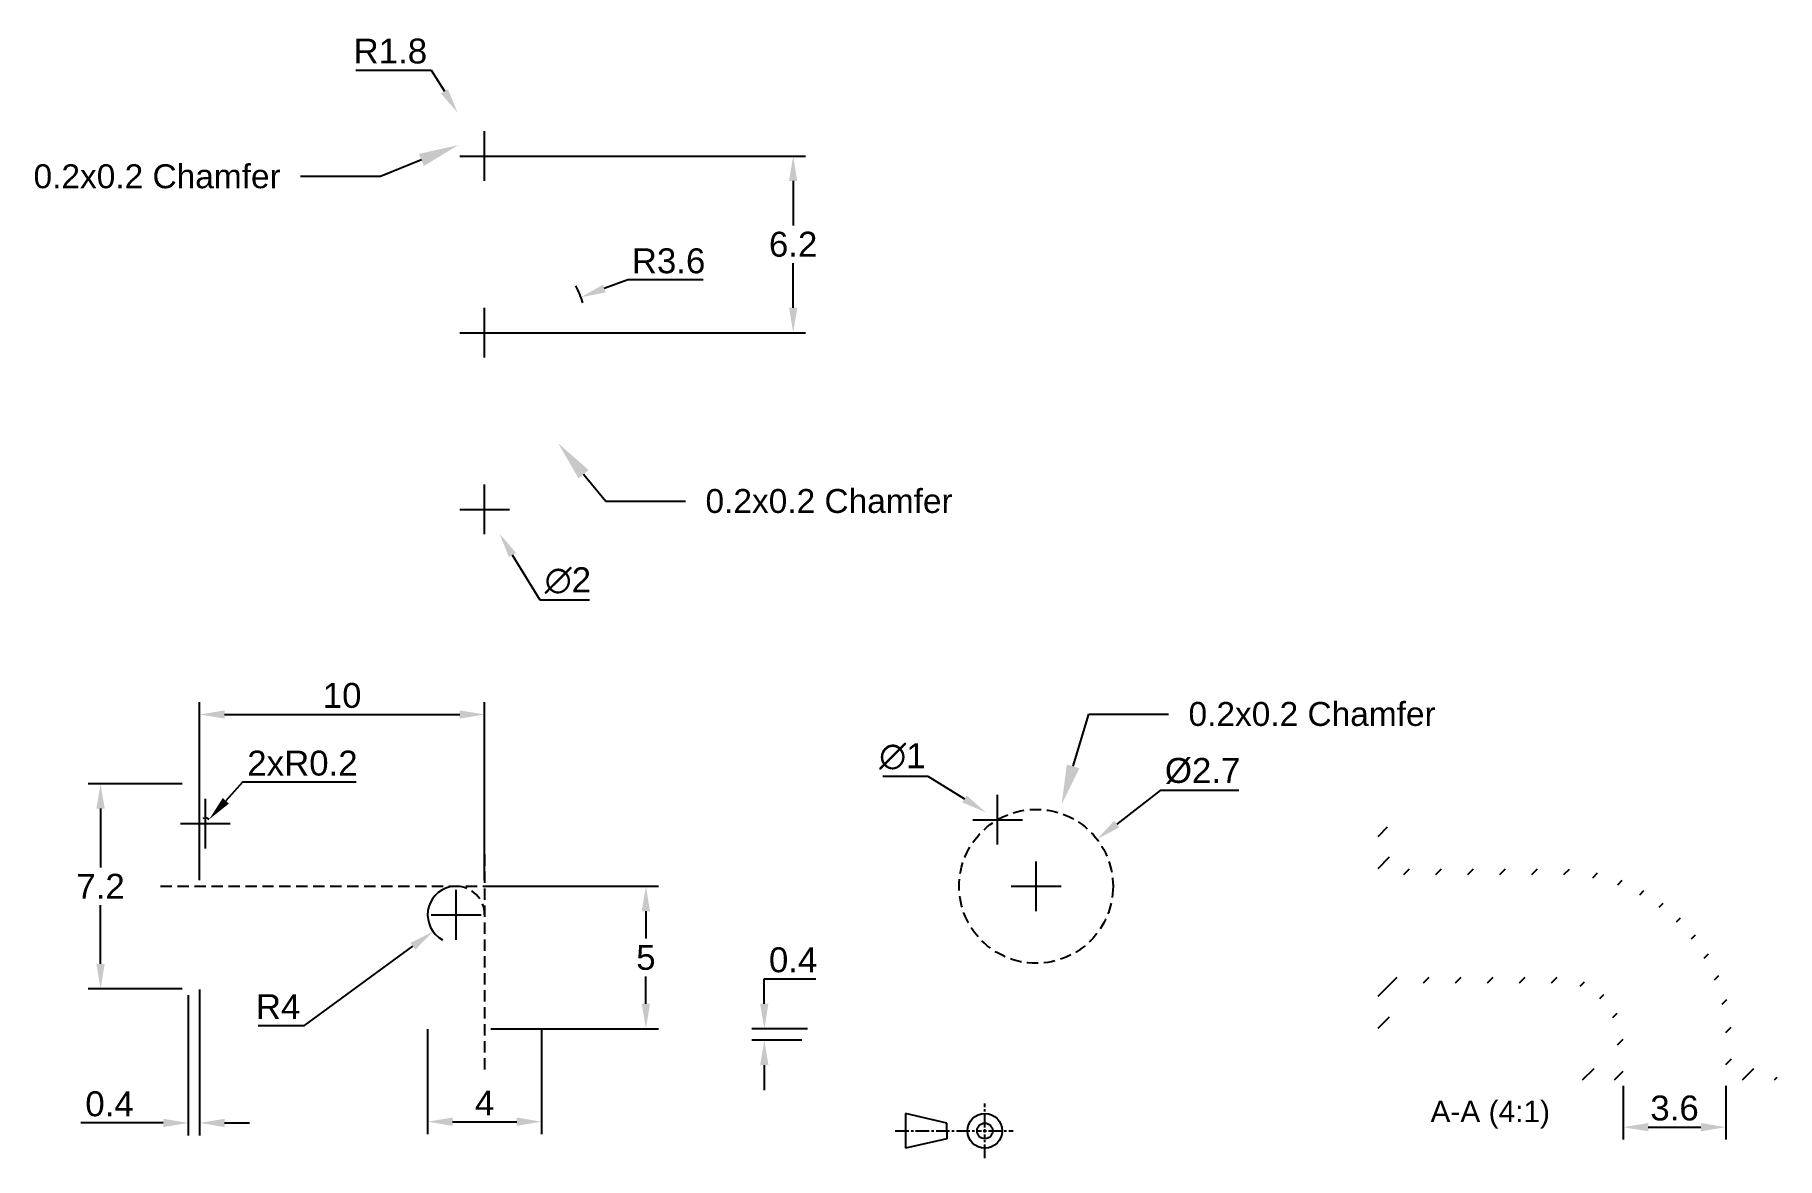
# Paper-space layout 'Layout1' of a CAD drawing. Header units: millimetres. Extents: x 7 to 251, y 15 to 173.
import ezdxf
from ezdxf import colors
from ezdxf.entities.mleader import LeaderData, LeaderLine
from ezdxf.math import Vec2, Vec3

# ---------------------------------------------------------------- set-up
doc = ezdxf.new("R2010")
doc.units = ezdxf.units.MM
doc.linetypes.add('CENTER2', pattern=[28.575, 19.05, -3.175, 3.175, -3.175])
doc.linetypes.add('HIDDEN2', pattern=[4.7625, 3.175, -1.5875])
doc.layers.add('Layer1', color=252, linetype='Continuous')
doc.layers.add('MD_Annotation', color=7, linetype='Continuous', lineweight=25)
doc.layers.add('MD_Hatching', color=7, linetype='Continuous', lineweight=25)
doc.styles.get("Standard").update_dxf_attribs({"font": 'arial.ttf'})
doc.dimstyles.new('ISO-25', dxfattribs={"dimscale": 1.4, "dimtxt": 2.5, "dimasz": 2.5, "dimexe": 1.25, "dimexo": 0.625, "dimtad": 1, "dimtih": 1, "dimtoh": 1, "dimdsep": 46, "dimtxsty": 'Standard', "dimcen": 2.5, "dimadec": 0, "dimazin": 0, "dimtfac": 1, "dimtofl": 0, "dimtmove": 0, "dimatfit": 3, "dimfxl": 1, "dimarcsym": 0})

# ---------------------------------------------------------------- blocks, each defined once
blk = doc.blocks.new('*D12')
at = {"layer": 'Defpoints', "color": 0, "transparency": 16777216}
for p in [(69.83, 77.67), (29.83, 53.55), (69.83, 53.55)]:
    blk.add_point(p, dxfattribs=at)
at = {"layer": 'Layer1', "color": 0, "lineweight": -2, "transparency": 16777216}
for p, q in [((29.83, 54.42), (29.83, 79.42)), ((69.83, 54.42), (69.83, 79.42)), ((33.33, 77.67), (66.33, 77.67))]:
    blk.add_line(p, q, dxfattribs=at)
at = {"layer": 'Layer1', "color": 0, "transparency": 16777216}
for points in [[(33.33, 78.25), (33.33, 77.09), (29.83, 77.67)], [(66.33, 78.25), (66.33, 77.09), (69.83, 77.67)]]:
    blk.add_solid(points, dxfattribs=at)
at = {"layer": 'Layer1', "color": 0, "transparency": 16777216, "insert": (49.83, 80.33), "char_height": 3.5, "attachment_point": 5}
blk.add_mtext('10', dxfattribs=at)
blk = doc.blocks.new('*D13')
at = {"layer": 'Defpoints', "color": 0, "transparency": 16777216}
for p in [(69.83, 53.55), (69.83, 33.55), (92.47, 33.55)]:
    blk.add_point(p, dxfattribs=at)
at = {"layer": 'Layer1', "color": 0, "lineweight": -2, "transparency": 16777216}
for p, q in [((70.71, 53.55), (94.22, 53.55)), ((92.47, 50.05), (92.47, 46.2)), ((92.47, 37.05), (92.47, 40.89)), ((70.71, 33.55), (94.22, 33.55))]:
    blk.add_line(p, q, dxfattribs=at)
at = {"layer": 'Layer1', "color": 0, "transparency": 16777216}
for points in [[(91.88, 50.05), (93.05, 50.05), (92.47, 53.55)], [(91.88, 37.05), (93.05, 37.05), (92.47, 33.55)]]:
    blk.add_solid(points, dxfattribs=at)
at = {"layer": 'Layer1', "color": 0, "transparency": 16777216, "insert": (92.47, 43.55), "char_height": 3.5, "attachment_point": 5}
blk.add_mtext('5', dxfattribs=at)
blk = doc.blocks.new('*D14')
at = {"layer": 'Defpoints', "color": 0, "transparency": 16777216}
for p in [(65.83, 49.55), (62.6, 47.19)]:
    blk.add_point(p, dxfattribs=at)
at = {"layer": 'Layer1', "color": 0, "lineweight": -2, "transparency": 16777216}
for p, q in [((65.83, 46.05), (65.83, 53.05)), ((62.33, 49.55), (69.33, 49.55)), ((44.53, 34.02), (59.77, 45.13)), ((38.03, 34.02), (44.53, 34.02))]:
    blk.add_line(p, q, dxfattribs=at)
blk.add_arc((65.83, 49.55), 4, 102.5335, 241.1478, dxfattribs=at)
at = {"layer": 'Layer1', "color": 0, "transparency": 16777216}
blk.add_solid([(59.43, 45.6), (60.12, 44.66), (62.6, 47.19)], dxfattribs=at)
at = {"layer": 'Layer1', "color": 0, "transparency": 16777216, "insert": (40.84, 36.65), "char_height": 3.5, "attachment_point": 5}
blk.add_mtext('R4', dxfattribs=at)
blk = doc.blocks.new('*D15')
at = {"layer": 'Defpoints', "color": 0, "transparency": 16777216}
for p in [(61.83, 34.35), (77.83, 34.35), (77.83, 20.5)]:
    blk.add_point(p, dxfattribs=at)
at = {"layer": 'Layer1', "color": 0, "lineweight": -2, "transparency": 16777216}
for p, q in [((61.83, 33.47), (61.83, 18.75)), ((77.83, 33.47), (77.83, 18.75)), ((65.33, 20.5), (74.33, 20.5))]:
    blk.add_line(p, q, dxfattribs=at)
at = {"layer": 'Layer1', "color": 0, "transparency": 16777216}
for points in [[(65.33, 21.09), (65.33, 19.92), (61.83, 20.5)], [(74.33, 21.09), (74.33, 19.92), (77.83, 20.5)]]:
    blk.add_solid(points, dxfattribs=at)
at = {"layer": 'Layer1', "color": 0, "transparency": 16777216, "insert": (69.83, 23.13), "char_height": 3.5, "attachment_point": 5}
blk.add_mtext('4', dxfattribs=at)
blk = doc.blocks.new('*D19')
at = {"layer": 'Defpoints', "color": 0, "transparency": 16777216}
for p in [(229.66, 26.39), (244.06, 26.39), (244.06, 19.73)]:
    blk.add_point(p, dxfattribs=at)
at = {"layer": 'Layer1', "color": 0, "lineweight": -2, "transparency": 16777216}
for p, q in [((229.66, 25.52), (229.66, 17.98)), ((244.06, 25.52), (244.06, 17.98)), ((233.16, 19.73), (240.56, 19.73))]:
    blk.add_line(p, q, dxfattribs=at)
at = {"layer": 'Layer1', "color": 0, "transparency": 16777216}
for points in [[(233.16, 20.32), (233.16, 19.15), (229.66, 19.73)], [(240.56, 20.32), (240.56, 19.15), (244.06, 19.73)]]:
    blk.add_solid(points, dxfattribs=at)
at = {"layer": 'Layer1', "color": 0, "transparency": 16777216, "insert": (236.86, 22.4), "char_height": 3.5, "attachment_point": 5}
blk.add_mtext('3.6', dxfattribs=at)
blk = doc.blocks.new('*D20')
at = {"layer": 'Defpoints', "color": 0, "transparency": 16777216}
for p in [(28.23, 67.95), (15.92, 39.15), (28.23, 39.15)]:
    blk.add_point(p, dxfattribs=at)
at = {"layer": 'Layer1', "color": 0, "lineweight": -2, "transparency": 16777216}
for p, q in [((27.36, 67.95), (14.17, 67.95)), ((15.92, 64.45), (15.92, 56.18)), ((15.92, 42.65), (15.92, 50.92)), ((27.36, 39.15), (14.17, 39.15))]:
    blk.add_line(p, q, dxfattribs=at)
at = {"layer": 'Layer1', "color": 0, "transparency": 16777216}
for points in [[(15.33, 64.45), (16.5, 64.45), (15.92, 67.95)], [(15.33, 42.65), (16.5, 42.65), (15.92, 39.15)]]:
    blk.add_solid(points, dxfattribs=at)
at = {"layer": 'Layer1', "color": 0, "transparency": 16777216, "insert": (15.92, 53.55), "char_height": 3.5, "attachment_point": 5}
blk.add_mtext('7.2', dxfattribs=at)
blk = doc.blocks.new('*D23')
at = {"layer": 'Defpoints', "color": 0, "transparency": 16777216}
for p in [(140.15, 63.96), (143.54, 61.84)]:
    blk.add_point(p, dxfattribs=at)
at = {"layer": 'Layer1', "color": 0, "lineweight": -2, "transparency": 16777216}
for p, q in [((125.75, 69.01), (132.05, 69.01)), ((132.05, 69.01), (137.18, 65.81)), ((141.84, 59.4), (141.84, 66.4)), ((138.34, 62.9), (145.34, 62.9))]:
    blk.add_line(p, q, dxfattribs=at)
at = {"layer": 'Layer1', "color": 0, "transparency": 16777216}
blk.add_solid([(137.49, 66.31), (136.87, 65.32), (140.15, 63.96)], dxfattribs=at)
at = {"layer": 'Layer1', "color": 0, "transparency": 16777216, "insert": (128.47, 71.77), "char_height": 3.5, "attachment_point": 5}
blk.add_mtext('∅1', dxfattribs=at)
blk = doc.blocks.new('*D24')
at = {"layer": 'Defpoints', "color": 0, "transparency": 16777216}
for p in [(155.79, 60.15), (138.69, 46.95)]:
    blk.add_point(p, dxfattribs=at)
at = {"layer": 'Layer1', "color": 0, "lineweight": -2, "transparency": 16777216}
for p, q in [((164.66, 66.99), (158.56, 62.29)), ((175.71, 66.99), (164.66, 66.99)), ((147.24, 50.05), (147.24, 57.05)), ((143.74, 53.55), (150.74, 53.55))]:
    blk.add_line(p, q, dxfattribs=at)
at = {"layer": 'Layer1', "color": 0, "transparency": 16777216}
blk.add_solid([(158.21, 62.75), (158.92, 61.83), (155.79, 60.15)], dxfattribs=at)
at = {"layer": 'Layer1', "color": 0, "transparency": 16777216, "insert": (170.62, 69.75), "char_height": 3.5, "attachment_point": 5}
blk.add_mtext('%%C2.7', dxfattribs=at)
blk = doc.blocks.new('*D25')
at = {"layer": 'Defpoints', "color": 0, "transparency": 16777216}
for p in [(28.23, 39.15), (29.83, 39.95), (29.83, 20.33)]:
    blk.add_point(p, dxfattribs=at)
at = {"layer": 'Layer1', "color": 0, "lineweight": -2, "transparency": 16777216}
for p, q in [((28.23, 38.27), (28.23, 18.58)), ((29.83, 39.07), (29.83, 18.58)), ((24.73, 20.33), (13.13, 20.33)), ((33.33, 20.33), (36.83, 20.33))]:
    blk.add_line(p, q, dxfattribs=at)
at = {"layer": 'Layer1', "color": 0, "transparency": 16777216}
for points in [[(24.73, 20.91), (24.73, 19.74), (28.23, 20.33)], [(33.33, 20.91), (33.33, 19.74), (29.83, 20.33)]]:
    blk.add_solid(points, dxfattribs=at)
at = {"layer": 'Layer1', "color": 0, "transparency": 16777216, "insert": (17.18, 22.99), "char_height": 3.5, "attachment_point": 5}
blk.add_mtext('0.4', dxfattribs=at)
blk = doc.blocks.new('*D26')
at = {"layer": 'Defpoints', "color": 0, "transparency": 16777216}
for p in [(83.34, 136.25), (69.83, 131.27)]:
    blk.add_point(p, dxfattribs=at)
at = {"layer": 'Layer1', "color": 0, "lineweight": -2, "transparency": 16777216}
for p, q in [((89.91, 138.67), (86.63, 137.46)), ((100.51, 138.67), (89.91, 138.67)), ((69.83, 127.77), (69.83, 134.77)), ((66.33, 131.27), (73.33, 131.27))]:
    blk.add_line(p, q, dxfattribs=at)
blk.add_arc((69.83, 131.27), 14.4, 16.8773, 27.2119, dxfattribs=at)
at = {"layer": 'Layer1', "color": 0, "transparency": 16777216}
blk.add_solid([(86.43, 138.01), (86.83, 136.92), (83.34, 136.25)], dxfattribs=at)
at = {"layer": 'Layer1', "color": 0, "transparency": 16777216, "insert": (95.65, 141.34), "char_height": 3.5, "attachment_point": 5}
blk.add_mtext('R3.6', dxfattribs=at)
blk = doc.blocks.new('*D27')
at = {"layer": 'Defpoints', "color": 0, "transparency": 16777216}
for p in [(69.83, 156.07), (113.14, 156.07), (69.83, 131.27)]:
    blk.add_point(p, dxfattribs=at)
at = {"layer": 'Layer1', "color": 0, "lineweight": -2, "transparency": 16777216}
for p, q in [((70.71, 156.07), (114.89, 156.07)), ((113.14, 152.57), (113.14, 146.33)), ((113.14, 134.77), (113.14, 141.01)), ((70.71, 131.27), (114.89, 131.27))]:
    blk.add_line(p, q, dxfattribs=at)
at = {"layer": 'Layer1', "color": 0, "transparency": 16777216}
for points in [[(112.56, 152.57), (113.72, 152.57), (113.14, 156.07)], [(112.56, 134.77), (113.72, 134.77), (113.14, 131.27)]]:
    blk.add_solid(points, dxfattribs=at)
at = {"layer": 'Layer1', "color": 0, "transparency": 16777216, "insert": (113.14, 143.67), "char_height": 3.5, "attachment_point": 5}
blk.add_mtext('6.2', dxfattribs=at)
blk = doc.blocks.new('*D28')
at = {"layer": 'Defpoints', "color": 0, "transparency": 16777216}
for p in [(66.03, 162.18), (69.83, 156.07)]:
    blk.add_point(p, dxfattribs=at)
at = {"layer": 'Layer1', "color": 0, "lineweight": -2, "transparency": 16777216}
for p, q in [((51.74, 168.13), (62.34, 168.13)), ((62.34, 168.13), (64.19, 165.16)), ((69.83, 152.57), (69.83, 159.57)), ((66.33, 156.07), (73.33, 156.07))]:
    blk.add_line(p, q, dxfattribs=at)
at = {"layer": 'Layer1', "color": 0, "transparency": 16777216}
blk.add_solid([(64.68, 165.46), (63.69, 164.85), (66.03, 162.18)], dxfattribs=at)
at = {"layer": 'Layer1', "color": 0, "transparency": 16777216, "insert": (56.6, 170.79), "char_height": 3.5, "attachment_point": 5}
blk.add_mtext('R1.8', dxfattribs=at)
blk = doc.blocks.new('*D30')
at = {"layer": 'Defpoints', "color": 0, "transparency": 16777216}
for p in [(67.75, 109.88), (71.92, 103.05)]:
    blk.add_point(p, dxfattribs=at)
at = {"layer": 'Layer1', "color": 0, "lineweight": -2, "transparency": 16777216}
for p, q in [((69.83, 102.97), (69.83, 109.97)), ((66.33, 106.47), (73.33, 106.47)), ((77.61, 93.71), (73.74, 100.06)), ((84.55, 93.71), (77.61, 93.71))]:
    blk.add_line(p, q, dxfattribs=at)
at = {"layer": 'Layer1', "color": 0, "transparency": 16777216}
blk.add_solid([(74.23, 100.37), (73.24, 99.76), (71.92, 103.05)], dxfattribs=at)
at = {"layer": 'Layer1', "color": 0, "transparency": 16777216, "insert": (81.52, 96.47), "char_height": 3.5, "attachment_point": 5}
blk.add_mtext('∅2', dxfattribs=at)
blk = doc.blocks.new('*D32')
at = {"layer": 'Defpoints', "color": 0, "transparency": 16777216}
for p in [(109.09, 33.55), (115.24, 31.95), (116.04, 33.55)]:
    blk.add_point(p, dxfattribs=at)
at = {"layer": 'Layer1', "color": 0, "lineweight": -2, "transparency": 16777216}
for p, q in [((109.09, 37.05), (109.09, 40.55)), ((109.09, 40.55), (116.32, 40.55)), ((115.17, 33.55), (107.34, 33.55)), ((114.37, 31.95), (107.34, 31.95)), ((109.09, 28.45), (109.09, 24.95))]:
    blk.add_line(p, q, dxfattribs=at)
at = {"layer": 'Layer1', "color": 0, "transparency": 16777216}
for points in [[(108.51, 37.05), (109.67, 37.05), (109.09, 33.55)], [(108.51, 28.45), (109.67, 28.45), (109.09, 31.95)]]:
    blk.add_solid(points, dxfattribs=at)
at = {"layer": 'Layer1', "color": 0, "transparency": 16777216, "insert": (113.14, 43.21), "char_height": 3.5, "attachment_point": 5}
blk.add_mtext('0.4', dxfattribs=at)
blk = doc.blocks.new('*D33')
at = {"layer": 'Defpoints', "color": 0, "transparency": 16777216}
for p in [(30.63, 62.35), (31.17, 62.95)]:
    blk.add_point(p, dxfattribs=at)
at = {"layer": 'Layer1', "color": 0, "lineweight": -2, "transparency": 16777216}
for p, q in [((35.84, 68.16), (33.5, 65.55)), ((51.8, 68.16), (35.84, 68.16)), ((30.63, 58.85), (30.63, 65.85)), ((27.13, 62.35), (34.13, 62.35))]:
    blk.add_line(p, q, dxfattribs=at)
blk.add_arc((30.63, 62.35), 0.8, 48.1793, 117.3327, dxfattribs=at)
at = {"layer": 'Layer1', "color": 0, "transparency": 16777216}
blk.add_solid([(33.07, 65.94), (33.94, 65.16), (31.17, 62.95)], dxfattribs=at)
at = {"layer": 'Layer1', "color": 0, "transparency": 16777216, "insert": (44.26, 70.82), "char_height": 3.5, "attachment_point": 5}
blk.add_mtext('2xR0.2', dxfattribs=at)
blk = doc.blocks.new('*U35')
at = {"color": 0, "linetype": 'CENTER2', "ltscale": 0.1, "transparency": 16777216}
for p, q in [((0, 0.49), (0, 3.83)), ((-12.57, 0), (-0.49, 0)), ((0.49, 0), (3.99, 0)), ((0, -3.83), (0, -0.49))]:
    blk.add_line(p, q, dxfattribs=at)
at = {"color": 0, "linetype": 'Continuous', "ltscale": 0.1, "transparency": 16777216}
for p, q in [((-0.24, 0), (0.24, 0)), ((0, -0.24), (0, 0.24))]:
    blk.add_line(p, q, dxfattribs=at)

psp = doc.layouts.get("Layout1")

# ---------------------------------------------------------------- hatches: boundary and pattern name
at = {"layer": 'MD_Hatching'}
h = psp.add_hatch(dxfattribs=at)
h.set_pattern_fill('ANSI31', color=256, style=0)
edge = h.paths.add_edge_path(flags=0)
edge.add_line((196.064, 33.593), (196.864, 34.393))
edge.add_line((196.864, 34.393), (196.864, 39.193))
edge.add_ellipse((197.664, 39.193), major_axis=(0, 0.8), ratio=1, start_angle=0, end_angle=90, ccw=False)
edge.add_line((197.664, 39.993), (220.864, 39.993))
edge.add_ellipse((220.864, 31.993), major_axis=(8, 0), ratio=1, start_angle=0, end_angle=90, ccw=False)
edge.add_line((228.864, 31.993), (228.864, 28.793))
edge.add_ellipse((228.064, 28.793), major_axis=(0.8, 0), ratio=1, start_angle=270, end_angle=360, ccw=False)
edge.add_line((228.064, 27.993), (223.264, 27.993))
edge.add_line((223.264, 27.993), (222.464, 27.193))
edge.add_line((222.464, 27.193), (222.464, 26.393))
edge.add_line((222.464, 26.393), (229.664, 26.393))
edge.add_line((229.664, 26.393), (229.664, 31.993))
edge.add_ellipse((220.864, 31.993), major_axis=(0, 8.8), ratio=1, start_angle=270, end_angle=360)
edge.add_line((220.864, 40.793), (195.264, 40.793))
edge.add_line((195.264, 40.793), (195.264, 33.593))
edge.add_line((195.264, 33.593), (196.064, 33.593))
edge = h.paths.add_edge_path(flags=0)
edge.add_line((244.064, 26.393), (251.264, 26.393))
edge.add_line((251.264, 26.393), (251.264, 27.193))
edge.add_line((251.264, 27.193), (250.464, 27.993))
edge.add_line((250.464, 27.993), (245.664, 27.993))
edge.add_ellipse((245.664, 28.793), major_axis=(-0.8, 0), ratio=1, start_angle=0, end_angle=90, ccw=False)
edge.add_line((244.864, 28.793), (244.864, 31.993))
edge.add_ellipse((220.864, 31.993), major_axis=(0, 24), ratio=1, start_angle=270, end_angle=360)
edge.add_line((220.864, 55.993), (197.664, 55.993))
edge.add_ellipse((197.664, 56.793), major_axis=(-0.8, 0), ratio=1, start_angle=0, end_angle=90, ccw=False)
edge.add_line((196.864, 56.793), (196.864, 61.593))
edge.add_line((196.864, 61.593), (196.064, 62.393))
edge.add_line((196.064, 62.393), (195.264, 62.393))
edge.add_line((195.264, 62.393), (195.264, 55.193))
edge.add_line((195.264, 55.193), (220.864, 55.193))
edge.add_ellipse((220.864, 31.993), major_axis=(23.2, 0), ratio=1, start_angle=0, end_angle=90, ccw=False)
edge.add_line((244.064, 31.993), (244.064, 26.393))

# ---------------------------------------------------------------- linework, layer by layer
at = {"linetype": 'HIDDEN2', "ltscale": 0.5, "transparency": 33554508}
for p, q in [((69.835, 58.006), (69.835, 27.78)), ((24.343, 53.549), (80.352, 53.549))]:
    psp.add_line(p, q, dxfattribs=at)
for p, q in [((128.895, 21.647), (128.895, 16.779)), ((134.69, 20.31), (128.895, 21.647)), ((134.69, 19.213), (134.69, 20.31)), ((134.69, 18.116), (128.895, 16.779)), ((134.69, 19.213), (134.69, 18.116))]:
    psp.add_line(p, q)
psp.add_circle((147.244, 53.549), 10.8, dxfattribs=at)
for radius in [2.434, 1.097]:
    psp.add_circle((140.047, 19.213), radius)
psp.add_arc((65.835, 49.549), 4, 0, 90, dxfattribs=at)

# ---------------------------------------------------------------- block references
at = {"linetype": 'CENTER2', "ltscale": 0.1, "rotation": 8.537736462515939e-07}
psp.add_blockref('*U35', (140.047, 19.213), dxfattribs=at)

# ---------------------------------------------------------------- texts
at = {"layer": 'MD_Annotation', "insert": (210.99, 19.535), "char_height": 3, "width": 18.12892, "attachment_point": 8}
psp.add_mtext('A-A (4:1)', dxfattribs=at)

# ---------------------------------------------------------------- dimensions: what is measured, and where the dimension line sits
at = {"layer": 'Layer1'}
for center, mpoint, picture, middle in [((69.835, 156.068), (66.035, 162.184), '*D28', (56.601, 168.129)), ((69.835, 131.268), (83.345, 136.252), '*D26', (95.647, 138.675))]:
    dim = psp.add_radius_dim(center=center, mpoint=mpoint, dimstyle='ISO-25', override={"dimlfac": -0.25}, dxfattribs=at)
    dim.commit()
    dim.dimension.update_dxf_attribs({"geometry": picture, "text_midpoint": middle, "dimtype": 164})
dim = psp.add_linear_dim(base=(113.139, 156.068), p1=(69.835, 131.268), p2=(69.835, 156.068), angle=90, dimstyle='ISO-25', override={"dimlfac": -0.25}, dxfattribs=at)
dim.commit()
dim.dimension.update_dxf_attribs({"geometry": '*D27', "text_midpoint": (113.139, 143.668), "dimtype": 160})
for p1, p2, picture, middle in [((67.754, 109.884), (71.916, 103.052), '*D30', (81.516, 93.707)), ((143.54, 61.843), (140.147, 63.961), '*D23', (128.466, 69.012))]:
    dim = psp.add_diameter_dim_2p(p1=p1, p2=p2, dimstyle='ISO-25', override={"dimlfac": -0.25}, dxfattribs=at)
    dim.commit()
    dim.dimension.update_dxf_attribs({"geometry": picture, "text_midpoint": middle, "dimtype": 163})
for base, p1, p2, picture, middle in [((69.835, 77.671), (29.835, 53.549), (69.835, 53.549), '*D12', (49.835, 80.333)), ((77.835, 20.505), (61.835, 34.349), (77.835, 34.349), '*D15', (69.835, 23.13)), ((244.064, 19.734), (229.664, 26.393), (244.064, 26.393), '*D19', (236.864, 22.397))]:
    dim = psp.add_linear_dim(base=base, p1=p1, p2=p2, dimstyle='ISO-25', override={"dimlfac": -0.25}, dxfattribs=at)
    dim.commit()
    dim.dimension.update_dxf_attribs({"geometry": picture, "text_midpoint": middle})
dim = psp.add_radius_dim(center=(30.635, 62.349), mpoint=(31.168, 62.945), text='2x<>', dimstyle='ISO-25', override={"dimlfac": -0.25}, dxfattribs=at)
dim.commit()
dim.dimension.update_dxf_attribs({"geometry": '*D33', "text_midpoint": (44.256, 68.162), "dimtype": 164})
dim = psp.add_diameter_dim_2p(p1=(138.695, 46.949), p2=(155.792, 60.149), text='%%C2.7', dimstyle='ISO-25', dxfattribs=at)
dim.commit()
dim.dimension.update_dxf_attribs({"geometry": '*D24', "text_midpoint": (170.62, 66.991), "dimtype": 163})
for base, p1, p2, picture, middle in [((15.917, 39.149), (28.235, 67.949), (28.235, 39.149), '*D20', (15.917, 53.549)), ((92.465, 33.549), (69.835, 53.549), (69.835, 33.549), '*D13', (92.465, 43.549)), ((109.089, 33.549), (115.244, 31.949), (116.044, 33.549), '*D32', (113.143, 43.211))]:
    dim = psp.add_linear_dim(base=base, p1=p1, p2=p2, angle=90, dimstyle='ISO-25', override={"dimlfac": -0.25}, dxfattribs=at)
    dim.commit()
    dim.dimension.update_dxf_attribs({"geometry": picture, "text_midpoint": middle})
dim = psp.add_radius_dim(center=(65.835, 49.549), mpoint=(62.602, 47.193), dimstyle='ISO-25', dxfattribs=at)
dim.commit()
dim.dimension.update_dxf_attribs({"geometry": '*D14', "text_midpoint": (40.841, 34.025), "dimtype": 164})
dim = psp.add_linear_dim(base=(29.835, 20.327), p1=(28.235, 39.149), p2=(29.835, 39.949), dimstyle='ISO-25', override={"dimlfac": -0.25}, dxfattribs=at)
dim.commit()
dim.dimension.update_dxf_attribs({"geometry": '*D25', "text_midpoint": (17.181, 20.327), "dimtype": 160})

# ---------------------------------------------------------------- leaders
ml = psp.add_multileader_mtext('Standard', dxfattribs=at)
ml.set_content('{\\C256;0.2x0.2 Chamfer}', color=256)
ml.set_leader_properties()
ml.build(insert=Vec2(0, 0))
ml.multileader.update_dxf_attribs({"arrow_head_size": 5.6, "scale": 1.4})
ctx = ml.context
ctx.base_point, ctx.scale, ctx.char_height, ctx.arrow_head_size, ctx.landing_gap_size, ctx.plane_origin = Vec3(3.838, 153.205), 1.4, 3.36, 5.6, 2.8, Vec3(66.06, 157.391)
ctx.text_align_type = 2
notes = []
notes.append((ctx, [(0, (1, 1, 0), (55.208, 153.205), (-1, 0), 11.2, [(0, [(66.146, 157.616)], 0, [])])]))
ctx.mtext.insert, ctx.mtext.alignment, ctx.mtext.flow_direction = Vec3(41.208, 154.914), 3, 5
ml = psp.add_multileader_mtext('Standard', dxfattribs=at)
ml.set_content('0.2x0.2 Chamfer', color=256)
ml.set_leader_properties()
ml.build(insert=Vec2(0, 0))
ml.multileader.update_dxf_attribs({"arrow_head_size": 5.6, "scale": 1.4})
ctx = ml.context
ctx.base_point, ctx.scale, ctx.char_height, ctx.arrow_head_size, ctx.landing_gap_size, ctx.plane_origin = Vec3(98.038, 107.615), 1.4, 3.36, 5.6, 2.8, Vec3(80.17, 115.733)
notes.append((ctx, [(0, (1, 1, 0), (86.838, 107.615), (1, 0), 11.2, [(0, [(80.17, 115.733)], 0, [])])]))
ctx.mtext.insert, ctx.mtext.flow_direction = Vec3(100.838, 109.324), 5
ml = psp.add_multileader_mtext('Standard', dxfattribs=at)
ml.set_content('{\\C256;0.2x0.2 Chamfer}', color=256)
ml.set_leader_properties()
ml.build(insert=Vec2(0, 0))
ml.multileader.update_dxf_attribs({"arrow_head_size": 5.6, "scale": 1.4})
ctx = ml.context
ctx.base_point, ctx.scale, ctx.char_height, ctx.arrow_head_size, ctx.landing_gap_size, ctx.plane_origin = Vec3(165.838, 77.718), 1.4, 3.36, 5.6, 2.8, Vec3(150.824, 65.03)
notes.append((ctx, [(0, (1, 1, 0), (154.638, 77.718), (1, 0), 11.2, [(0, [(150.824, 65.03)], 0, [])])]))
ctx.mtext.insert, ctx.mtext.flow_direction = Vec3(168.638, 79.426), 5
for ctx, leaders in notes:
    for number, flags, end, landing, length, lines in leaders:
        leader = LeaderData()
        leader.index, (leader.has_last_leader_line, leader.has_dogleg_vector, leader.attachment_direction) = number, flags
        leader.last_leader_point, leader.dogleg_vector, leader.dogleg_length = Vec3(end), Vec3(landing), length
        for number, points, colour, breaks in lines:
            line = LeaderLine()
            line.index, line.vertices, line.color, line.breaks = number, Vec3.list(points), colors.encode_raw_color(colour), breaks
            leader.lines.append(line)
        ctx.leaders.append(leader)

doc.saveas('drawing.dxf')
